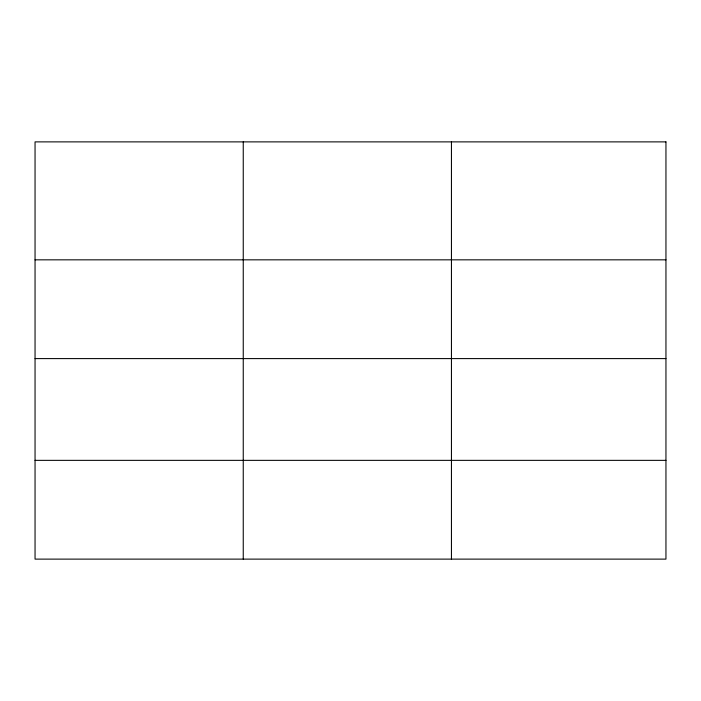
<?xml version="1.0" encoding="UTF-8"?>
<svg xmlns="http://www.w3.org/2000/svg" width="701" height="701" viewBox="0 0 701 701"><rect width="100%" height="100%" fill="white"/><g stroke="black" fill="none" stroke-linecap="round" stroke-linejoin="round"><path stroke-width="1.05" d="M35.05 259.834L665.95 259.834M35.05 358.597L665.95 358.597M35.05 460.355L665.95 460.355M451.444 141.882L451.444 559.118M243.247 141.882L243.247 559.118M665.95 141.882L35.05 141.882L35.05 559.118L665.95 559.118L665.95 141.882"/></g></svg>
